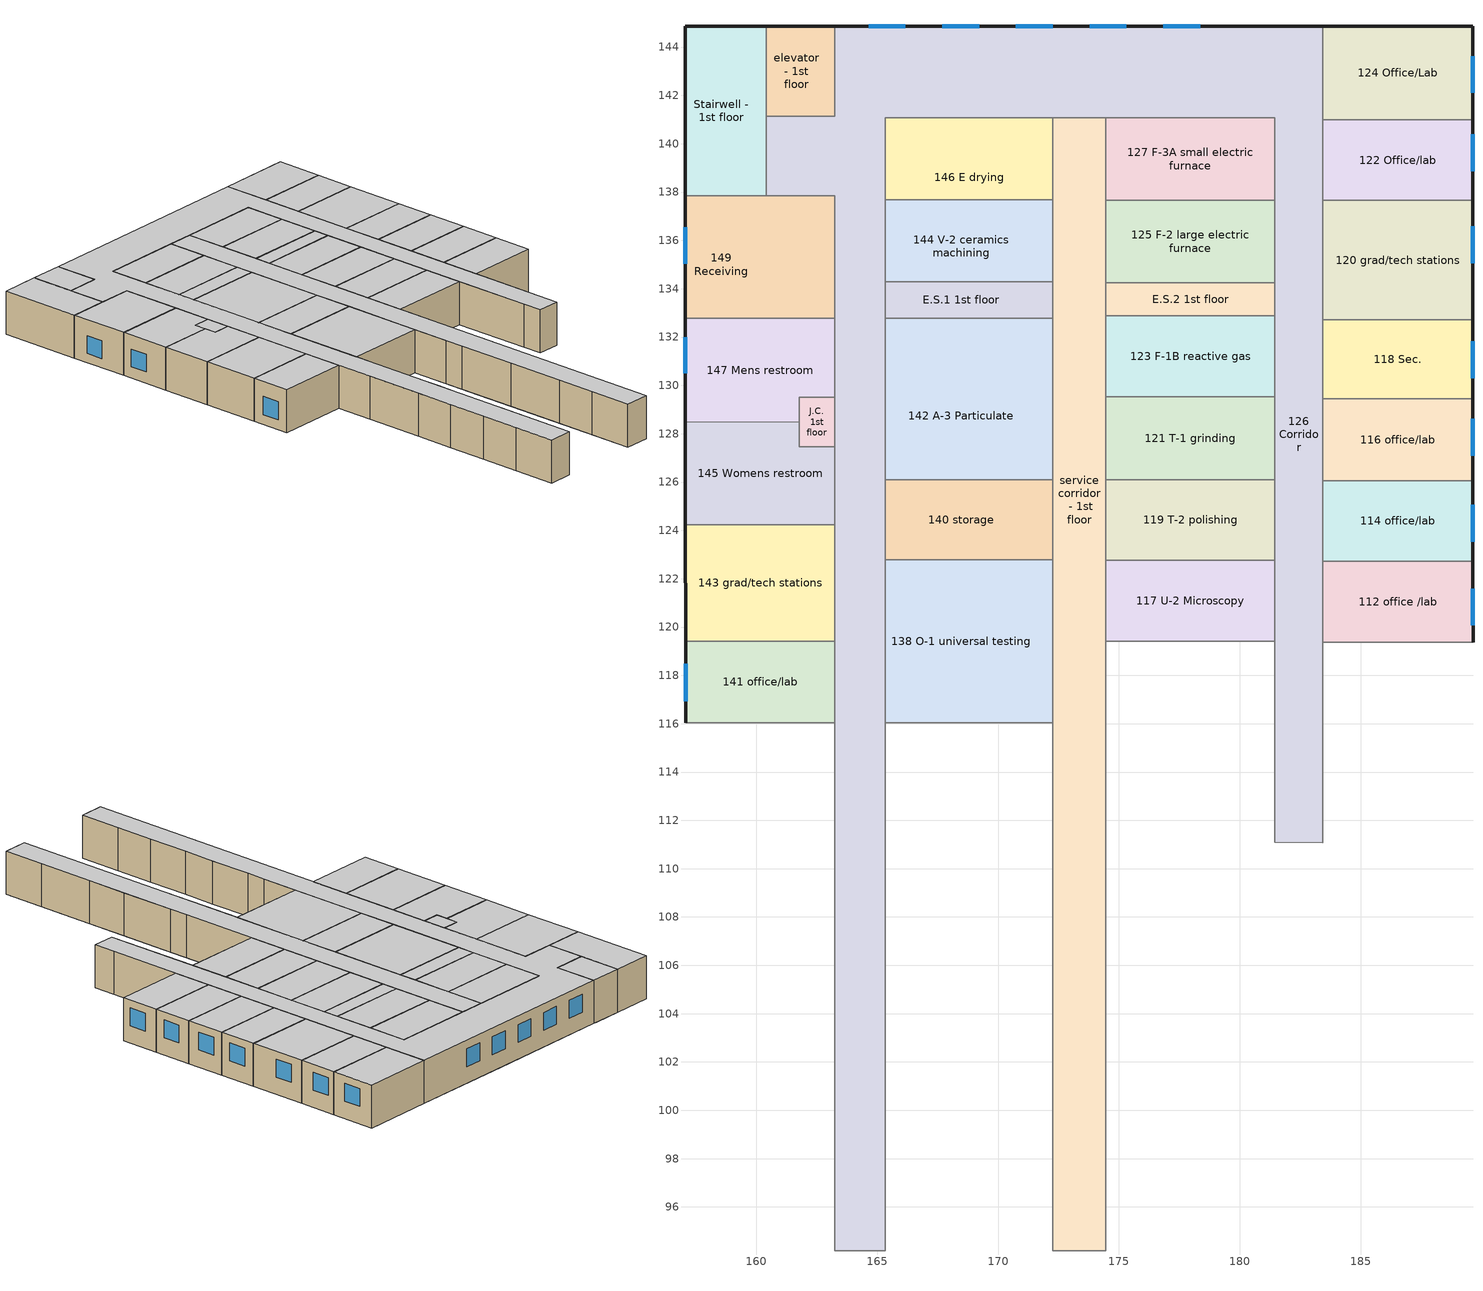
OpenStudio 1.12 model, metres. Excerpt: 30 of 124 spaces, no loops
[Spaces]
126 Corridor
 floor to 001 Mechanical Equipment Room: 165.34,111.31 165.34,109.44 163.24,109.44 163.24,111.31 z0; 162.9,140.84 162.9,139.51 165.34,139.51 165.34,137.22 163.24,137.22 163.24,137.84 160.4,137.84 160.4,140.84 z0; 183.44,144.87 183.44,111.08 181.45,111.1 181.45,141.08 174.27,141.08 174.27,144.87 z0
 floor to 002 Plumbing Equipment: 165.34,137.22 165.34,131.39 163.24,131.39 163.24,137.22 z0
 floor ground: 165.34,109.44 165.34,94.18 163.24,94.18 163.24,109.44 z0; 165.34,131.39 165.34,111.31 163.24,111.31 163.24,131.39 z0
 floor to elevator basement: 162.9,141.13 162.9,140.84 160.4,140.84 160.4,141.13 z0
 floor to 004 Elev. Mach. Room: 165.74,144.87 165.74,141.08 165.34,141.08 165.34,139.51 162.9,139.51 162.9,141.13 163.24,141.13 163.24,144.87 z0
 floor to 003 Electrical room: 174.27,144.87 174.27,141.08 165.74,141.08 165.74,144.87 z0
 wall outside: 183.44,144.87 163.24,144.87 z0:3.66
 wall to 108 office/lab: 183.44,111.08 183.44,113.02 z0:3.66
 wall to lobby 1st floor: 181.45,111.1 183.44,111.08 z0:3.66
 wall to E.S.4 1st floor: 181.45,112.75 181.45,111.1 z0:3.66
 wall to 115 P-2 x-ray: 181.45,119.41 181.45,112.75 z0:3.66
 wall to 117 U-2 Microscopy: 181.45,122.77 181.45,119.41 z0:3.66
 wall to 119 T-2 polishing: 181.45,126.1 181.45,122.77 z0:3.66
 wall to 121 T-1 grinding: 181.45,129.52 181.45,126.1 z0:3.66
 wall to 123 F-1B reactive gas: 181.45,132.89 181.45,129.52 z0:3.66
 wall to E.S.2 1st floor: 181.45,134.25 181.45,132.89 z0:3.66
 wall to 125 F-2 large electric furnace: 181.45,137.65 181.45,134.25 z0:3.66
 wall to 127 F-3A small electric furnace: 174.46,141.08 181.45,141.08 181.45,137.65 z0:3.66
 wall to service corridor - 1st floor: 172.26,141.08 174.46,141.08 z0:3.66
 wall to 146 E drying: 165.34,137.69 165.34,141.08 172.26,141.08 z0:3.66
 wall to 144 V-2 ceramics machining: 165.34,134.29 165.34,137.69 z0:3.66
 wall to E.S.1 1st floor: 165.34,132.78 165.34,134.29 z0:3.66
 wall to 142 A-3 Particulate: 165.34,126.1 165.34,132.78 z0:3.66
 wall to 140 storage: 165.34,122.78 165.34,126.1 z0:3.66
 wall to 138 O-1 universal testing: 165.34,116.03 165.34,122.78 z0:3.66
 wall to 136 nondestructive: 165.34,112.81 165.34,116.03 z0:3.66
 wall to E.S.3 1st floor: 165.34,111.17 165.34,112.81 z0:3.66
 wall to 134 O-3 hardness mod. test: 165.34,107.56 165.34,111.17 z0:3.66
 wall to 132-A tech.: 165.34,104.76 165.34,107.56 z0:3.66
 wall to 132 O-2 thermo mech. testing: 165.34,101.16 165.34,104.76 z0:3.66
 wall to 130 S-2 graphics: 165.34,97.82 165.34,101.16 z0:3.66
 wall to 130 S-2 tribology: 165.34,94.18 165.34,97.82 z0:3.66
 wall to 148 Corridor: 163.24,94.18 165.34,94.18 z0:3.66
 wall to 129 office/lab: 163.24,97.82 163.24,94.18 z0:3.66
 wall to 131 Sec.: 163.24,101.15 163.24,97.82 z0:3.66
 wall to 133 office/lab: 163.24,104.55 163.24,101.15 z0:3.66
 wall to 135 office/lab: 163.24,107.84 163.24,104.55 z0:3.66
 wall to 137 grad/tech stations: 163.24,112.81 163.24,107.84 z0:3.66
 wall to 139 office/lab: 163.24,116.03 163.24,112.81 z0:3.66
 wall to 141 office/lab: 163.24,119.41 163.24,116.03 z0:3.66
 wall to 143 grad/tech stations: 163.24,124.24 163.24,119.41 z0:3.66
 wall to 145 Womens restroom: 163.24,127.46 163.24,124.24 z0:3.66
 wall to J.C. 1st floor: 163.24,129.52 163.24,127.46 z0:3.66
 wall to 147 Mens restroom: 163.24,132.78 163.24,129.52 z0:3.66
 wall to 149 Receiving: 160.4,137.84 163.24,137.84 163.24,132.78 z0:3.66
 wall to Stairwell - 1st floor: 160.4,141.13 160.4,137.84 z0:3.66
 wall to elevator - 1st floor: 163.24,144.87 163.24,141.13 160.4,141.13 z0:3.66
 wall to 124 Office/Lab: 183.44,140.98 183.44,144.87 z0:3.66
 wall to 122 Office/lab: 183.44,137.65 183.44,140.98 z0:3.66
 wall to 120 grad/tech stations: 183.44,132.71 183.44,137.65 z0:3.66
 wall to 118 Sec.: 183.44,129.44 183.44,132.71 z0:3.66
 wall to 116 office/lab: 183.44,126.06 183.44,129.44 z0:3.66
 wall to 114 office/lab: 183.44,122.72 183.44,126.06 z0:3.66
 wall to 112 office /lab: 183.44,119.37 183.44,122.72 z0:3.66
 wall to 110 grad/tech stations: 183.44,113.02 183.44,119.37 z0:3.66
 window: 169.21,144.87 167.69,144.87 / 175.31,144.87 173.78,144.87 / 172.26,144.87 170.74,144.87 / 166.16,144.87 164.64,144.87 / 178.36,144.87 176.83,144.87 z1.41:2.94
 ceiling inside: 165.34,94.18 165.34,141.08 181.45,141.08 181.45,111.1 183.44,111.08 183.44,144.87 163.24,144.87 163.24,141.13 160.4,141.13 160.4,137.84 163.24,137.84 163.24,94.18 z3.66
service corridor - 1st floor
 floor to 003 Electrical room: 174.27,141.08 174.27,139.51 172.26,139.51 172.26,141.08 z0
 floor ground: 174.46,109.44 174.46,94.18 172.26,94.18 172.26,109.44 z0
 floor to 001 Mechanical Equipment Room: 174.46,141.08 174.46,109.44 172.26,109.44 172.26,139.51 174.27,139.51 174.27,141.08 z0
 wall to 146 E drying: 172.26,141.08 172.26,137.69 z0:3.66
 wall to 127 F-3A small electric furnace: 174.46,137.65 174.46,141.08 z0:3.66
 wall to 125 F-2 large electric furnace: 174.46,134.25 174.46,137.65 z0:3.66
 wall to E.S.2 1st floor: 174.46,132.89 174.46,134.25 z0:3.66
 wall to 123 F-1B reactive gas: 174.46,129.52 174.46,132.89 z0:3.66
 wall to 121 T-1 grinding: 174.46,126.1 174.46,129.52 z0:3.66
 wall to 119 T-2 polishing: 174.46,122.77 174.46,126.1 z0:3.66
 wall to 117 U-2 Microscopy: 174.46,119.41 174.46,122.77 z0:3.66
 wall to 115 P-2 x-ray: 174.46,112.75 174.46,119.41 z0:3.66
 wall to E.S.4 1st floor: 174.46,111.1 174.46,112.75 z0:3.66
 wall to 113 H-1 S.T.E.M.: 174.46,106.33 174.46,111.1 z0:3.66
 wall to 111 I-3 sample prep: 174.46,102.79 174.46,106.33 z0:3.66
 wall to 109 I-2 S.E.M: 174.46,97.84 174.46,102.79 z0:3.66
 wall to 107 I-1 small SEM: 174.46,94.18 174.46,97.84 z0:3.66
 wall to 148 Corridor: 172.26,94.18 174.46,94.18 z0:3.66
 wall to 130 S-2 tribology: 172.26,97.82 172.26,94.18 z0:3.66
 wall to 130 S-2 graphics: 172.26,101.16 172.26,97.82 z0:3.66
 wall to 132 O-2 thermo mech. testing: 172.26,106.12 172.26,101.16 z0:3.66
 wall to 134 O-3 hardness mod. test: 172.26,111.17 172.26,106.12 z0:3.66
 wall to E.S.3 1st floor: 172.26,112.81 172.26,111.17 z0:3.66
 wall to 136 nondestructive: 172.26,116.03 172.26,112.81 z0:3.66
 wall to 138 O-1 universal testing: 172.26,122.78 172.26,116.03 z0:3.66
 wall to 140 storage: 172.26,126.1 172.26,122.78 z0:3.66
 wall to 142 A-3 Particulate: 172.26,132.78 172.26,126.1 z0:3.66
 wall to E.S.1 1st floor: 172.26,134.29 172.26,132.78 z0:3.66
 wall to 144 V-2 ceramics machining: 172.26,137.69 172.26,134.29 z0:3.66
 ceiling inside: 174.46,94.18 174.46,141.08 172.26,141.08 172.26,94.18 z3.66
141 office/lab
 floor ground: 163.24,119.41 163.24,116.03 157.07,116.03 157.07,119.41 z0
 wall outside: 157.07,119.41 157.07,116.03 z0:3.66
 wall to 139 office/lab: 157.07,116.03 163.24,116.03 z0:3.66
 wall to 143 grad/tech stations: 163.24,119.41 157.07,119.41 z0:3.66
 window: 157.07,118.49 157.07,116.93 z0.83:2.39
 ceiling inside: 163.24,116.03 163.24,119.41 157.07,119.41 157.07,116.03 z3.66
138 O-1 universal testing
 floor to 001 Mechanical Equipment Room: 172.26,122.78 172.26,116.03 171.6,116.03 171.6,122.78 z0
 floor ground: 171.6,122.78 171.6,116.03 165.34,116.03 165.34,122.78 z0
 wall to 140 storage: 172.26,122.78 165.34,122.78 z0:3.66
 wall to 136 nondestructive: 165.34,116.03 172.26,116.03 z0:3.66
 ceiling inside: 172.26,116.03 172.26,122.78 165.34,122.78 165.34,116.03 z3.66
112 office /lab
 floor to 001 Mechanical Equipment Room: 189.65,122.72 189.65,119.37 183.44,119.37 183.44,122.72 z0
 wall outside: 189.65,119.37 189.65,122.72 z0:3.66
 wall to 110 grad/tech stations: 183.44,119.37 189.65,119.37 z0:3.66
 wall to 114 office/lab: 189.65,122.72 183.44,122.72 z0:3.66
 window: 189.65,120.07 189.65,121.59 z1.47:3
 ceiling inside: 189.65,119.37 189.65,122.72 183.44,122.72 183.44,119.37 z3.66
117 U-2 Microscopy
 floor to 001 Mechanical Equipment Room: 181.45,122.77 181.45,119.41 174.46,119.41 174.46,122.77 z0
 wall to 119 T-2 polishing: 181.45,122.77 174.46,122.77 z0:3.66
 wall to 115 P-2 x-ray: 174.46,119.41 181.45,119.41 z0:3.66
 ceiling inside: 181.45,119.41 181.45,122.77 174.46,122.77 174.46,119.41 z3.66
143 grad/tech stations
 floor ground: 163.24,124.24 163.24,119.41 157.07,119.41 157.06,124.24 z0
 wall outside: 157.06,124.24 157.07,119.41 z0:3.66
 wall to 145 Womens restroom: 163.24,124.24 157.06,124.24 z0:3.66
 ceiling inside: 163.24,119.41 163.24,124.24 157.06,124.24 157.07,119.41 z3.66
114 office/lab
 floor to 001 Mechanical Equipment Room: 189.65,126.06 189.65,122.72 183.44,122.72 183.44,126.06 z0
 wall outside: 189.65,122.72 189.65,126.06 z0:3.66
 wall to 116 office/lab: 189.65,126.06 183.44,126.06 z0:3.66
 window: 189.65,123.54 189.65,125.06 z1.47:3
 ceiling inside: 189.65,122.72 189.65,126.06 183.44,126.06 183.44,122.72 z3.66
119 T-2 polishing
 floor to 001 Mechanical Equipment Room: 181.45,126.1 181.45,122.77 174.46,122.77 174.46,126.1 z0
 wall to 121 T-1 grinding: 181.45,126.1 174.46,126.1 z0:3.66
 ceiling inside: 181.45,122.77 181.45,126.1 174.46,126.1 174.46,122.77 z3.66
140 storage
 floor to 001 Mechanical Equipment Room: 172.26,126.1 172.26,122.78 171.6,122.78 171.6,126.1 z0
 floor ground: 171.6,126.1 171.6,122.78 165.34,122.78 165.34,126.1 z0
 wall to 142 A-3 Particulate: 172.26,126.1 165.34,126.1 z0:3.66
 ceiling inside: 172.26,122.78 172.26,126.1 165.34,126.1 165.34,122.78 z3.66
145 Womens restroom
 floor ground: 161.76,128.49 161.76,127.46 163.24,127.46 163.24,124.24 157.06,124.24 157.06,128.48 z0
 wall outside: 157.06,128.48 157.06,124.24 z0:3.66
 wall to 147 Mens restroom: 161.76,128.49 157.06,128.48 z0:3.66
 wall to J.C. 1st floor: 163.24,127.46 161.76,127.46 161.76,128.49 z0:3.66
 ceiling inside: 157.06,124.24 163.24,124.24 163.24,127.46 161.76,127.46 161.76,128.49 157.06,128.48 z3.66
116 office/lab
 floor to 001 Mechanical Equipment Room: 189.65,129.44 189.65,126.06 183.44,126.06 183.44,129.44 z0
 wall outside: 189.65,126.06 189.65,129.44 z0:3.66
 wall to 118 Sec.: 189.65,129.44 183.44,129.44 z0:3.66
 window: 189.65,127.1 189.65,128.62 z1.47:3
 ceiling inside: 183.44,126.06 189.65,126.06 189.65,129.44 183.44,129.44 z3.66
121 T-1 grinding
 floor to 001 Mechanical Equipment Room: 181.45,129.52 181.45,126.1 174.46,126.1 174.46,129.52 z0
 wall to 123 F-1B reactive gas: 181.45,129.52 174.46,129.52 z0:3.66
 ceiling inside: 181.45,126.1 181.45,129.52 174.46,129.52 174.46,126.1 z3.66
142 A-3 Particulate
 floor ground: 171.6,131.39 171.6,126.1 165.34,126.1 165.34,131.39 z0
 floor to 001 Mechanical Equipment Room: 172.26,132.78 172.26,126.1 171.6,126.1 171.6,132.78 z0
 floor to 002 Plumbing Equipment: 171.6,132.78 171.6,131.39 165.34,131.39 165.34,132.78 z0
 wall to E.S.1 1st floor: 172.26,132.78 165.34,132.78 z0:3.66
 ceiling inside: 172.26,126.1 172.26,132.78 165.34,132.78 165.34,126.1 z3.66
J.C. 1st floor
 floor ground: 163.24,129.52 163.24,127.46 161.76,127.46 161.76,129.52 z0
 wall to 147 Mens restroom: 163.24,129.52 161.76,129.52 161.76,128.49 z0:3.66
 ceiling inside: 163.24,127.46 163.24,129.52 161.76,129.52 161.76,127.46 z3.66
147 Mens restroom
 floor to 006 Custodial Storage: 162.9,132.78 162.9,131.39 160.02,131.39 160.02,132.78 z0
 floor to 002 Plumbing Equipment: 163.24,132.78 163.24,131.39 162.9,131.39 162.9,132.78 z0
 floor ground: 160.02,132.78 160.02,131.39 163.24,131.39 163.24,129.52 161.76,129.52 161.76,128.49 157.06,128.48 157.05,132.78 z0
 wall outside: 157.05,132.78 157.06,128.48 z0:3.66
 wall to 149 Receiving: 163.24,132.78 157.05,132.78 z0:3.66
 window: 157.05,132 157.06,130.5 z0.98:2.48
 ceiling inside: 157.06,128.48 161.76,128.49 161.76,129.52 163.24,129.52 163.24,132.78 157.05,132.78 z3.66
118 Sec.
 floor to 001 Mechanical Equipment Room: 189.65,132.71 189.65,129.44 183.44,129.44 183.44,132.71 z0
 wall outside: 189.65,129.44 189.65,132.71 z0:3.66
 wall to 120 grad/tech stations: 189.65,132.71 183.44,132.71 z0:3.66
 window: 189.65,130.29 189.65,131.82 z1.47:3
 ceiling inside: 189.65,129.44 189.65,132.71 183.44,132.71 183.44,129.44 z3.66
123 F-1B reactive gas
 floor to 001 Mechanical Equipment Room: 181.45,132.89 181.45,129.52 174.46,129.52 174.46,132.89 z0
 wall to E.S.2 1st floor: 181.45,132.89 174.46,132.89 z0:3.66
 ceiling inside: 181.45,129.52 181.45,132.89 174.46,132.89 174.46,129.52 z3.66
120 grad/tech stations
 floor to 001 Mechanical Equipment Room: 189.65,137.65 189.65,132.71 183.44,132.71 183.44,137.65 z0
 wall outside: 189.65,132.71 189.65,137.65 z0:3.66
 wall to 122 Office/lab: 189.65,137.65 183.44,137.65 z0:3.66
 window: 189.65,135.05 189.65,136.58 z1.47:3
 ceiling inside: 189.65,132.71 189.65,137.65 183.44,137.65 183.44,132.71 z3.66
149 Receiving
 floor to 001 Mechanical Equipment Room: 163.24,137.84 163.24,137.22 160.02,137.22 160.02,137.84 z0
 floor to 006 Custodial Storage: 162.9,137.22 162.9,132.78 160.02,132.78 160.02,137.22 z0
 floor to Stairwell - Basement: 160.02,137.84 160.02,137.22 157.05,137.22 157.05,137.84 z0
 floor to 002 Plumbing Equipment: 163.24,137.22 163.24,132.78 162.9,132.78 162.9,137.22 z0
 floor ground: 157.05,137.22 160.02,137.22 160.02,132.78 157.05,132.78 z0
 wall outside: 157.05,137.84 157.05,132.78 z0:3.66
 wall to Stairwell - 1st floor: 160.4,137.84 157.05,137.84 z0:3.66
 window: 157.05,136.54 157.05,135.03 z0.78:2.3
 ceiling inside: 163.24,132.78 163.24,137.84 157.05,137.84 157.05,132.78 z3.66
E.S.1 1st floor
 floor to 002 Plumbing Equipment: 171.6,134.29 171.6,132.78 165.34,132.78 165.34,134.29 z0
 floor to 001 Mechanical Equipment Room: 172.26,134.29 172.26,132.78 171.6,132.78 171.6,134.29 z0
 wall to 144 V-2 ceramics machining: 172.26,134.29 165.34,134.29 z0:3.66
 ceiling inside: 172.26,132.78 172.26,134.29 165.34,134.29 165.34,132.78 z3.66
E.S.2 1st floor
 floor to 001 Mechanical Equipment Room: 181.45,134.25 181.45,132.89 174.46,132.89 174.46,134.25 z0
 wall to 125 F-2 large electric furnace: 181.45,134.25 174.46,134.25 z0:3.66
 ceiling inside: 181.45,132.89 181.45,134.25 174.46,134.25 174.46,132.89 z3.66
125 F-2 large electric furnace
 floor to 001 Mechanical Equipment Room: 181.45,137.65 181.45,134.25 174.46,134.25 174.46,137.65 z0
 wall to 127 F-3A small electric furnace: 181.45,137.65 174.46,137.65 z0:3.66
 ceiling inside: 181.45,134.25 181.45,137.65 174.46,137.65 174.46,134.25 z3.66
144 V-2 ceramics machining
 floor to 001 Mechanical Equipment Room: 172.26,137.69 172.26,134.29 171.6,134.29 171.6,137.22 165.34,137.22 165.34,137.69 z0
 floor to 002 Plumbing Equipment: 171.6,137.22 171.6,134.29 165.34,134.29 165.34,137.22 z0
 wall to 146 E drying: 172.26,137.69 165.34,137.69 z0:3.66
 ceiling inside: 172.26,134.29 172.26,137.69 165.34,137.69 165.34,134.29 z3.66
127 F-3A small electric furnace
 floor to 001 Mechanical Equipment Room: 181.45,141.08 181.45,137.65 174.46,137.65 174.46,141.08 z0
 ceiling inside: 181.45,137.65 181.45,141.08 174.46,141.08 174.46,137.65 z3.66
122 Office/lab
 floor to 001 Mechanical Equipment Room: 189.65,140.98 189.65,137.65 183.44,137.65 183.44,140.98 z0
 wall outside: 189.65,137.65 189.65,140.98 z0:3.66
 wall to 124 Office/Lab: 189.65,140.98 183.44,140.98 z0:3.66
 window: 189.65,138.87 189.65,140.39 z1.47:3
 ceiling inside: 189.65,137.65 189.65,140.98 183.44,140.98 183.44,137.65 z3.66
146 E drying
 floor to 003 Electrical room: 172.26,141.08 172.26,139.51 165.74,139.51 165.74,141.08 z0
 floor to 001 Mechanical Equipment Room: 172.26,139.51 172.26,137.69 165.34,137.69 165.34,139.51 z0
 floor to 004 Elev. Mach. Room: 165.74,141.08 165.74,139.51 165.34,139.51 165.34,141.08 z0
 ceiling inside: 172.26,137.69 172.26,141.08 165.34,141.08 165.34,137.69 z3.66
Stairwell - 1st floor
 floor to elevator basement: 160.4,144.87 160.4,140.84 160.02,140.84 160.02,144.87 z0
 floor to 001 Mechanical Equipment Room: 160.4,140.84 160.4,137.84 160.02,137.84 160.02,140.84 z0
 floor to Stairwell - Basement: 160.02,144.87 160.02,137.84 157.05,137.84 157.04,144.87 z0
 wall outside: 160.4,144.87 157.04,144.87 157.05,137.84 z0:3.66
 wall to elevator - 1st floor: 160.4,141.13 160.4,144.87 z0:3.66
 ceiling inside: 160.4,137.84 160.4,144.87 157.04,144.87 157.05,137.84 z3.66
124 Office/Lab
 floor to 001 Mechanical Equipment Room: 189.65,144.87 189.65,140.98 183.44,140.98 183.44,144.87 z0
 wall outside: 189.65,140.98 189.65,144.87 183.44,144.87 z0:3.66
 window: 189.65,142.1 189.65,143.62 z1.47:3
 ceiling inside: 183.44,140.98 189.65,140.98 189.65,144.87 183.44,144.87 z3.66
elevator - 1st floor
 floor to 004 Elev. Mach. Room: 163.24,144.87 163.24,141.13 162.9,141.13 162.9,144.87 z0
 floor to elevator basement: 162.9,144.87 162.9,141.13 160.4,141.13 160.4,144.87 z0
 wall outside: 163.24,144.87 160.4,144.87 z0:3.66
 ceiling inside: 163.24,141.13 163.24,144.87 160.4,144.87 160.4,141.13 z3.66
[Building]
Building 1: Default Construction Set=DOE Ref 1980-2004 - CZ4c - Office; Default Schedule Set=DOE Ref 1980-2004 - Office - WholeBuilding - Md Office Schedule Set
[Site]
NEWARK: Latitude {deg}=40.7; Longitude {deg}=-74.17; Time Zone {hr}=-5; Elevation {m}=9
[ClimateZones]
Climate Zone Institution Name 1=ASHRAE; Climate Zone Document Name 1=ANSI/ASHRAE Standard 169; Climate Zone Document Year 1=2006; Climate Zone Value 1=4C; Climate Zone Institution Name 2=CEC; Climate Zone Document Name 2=California Climate Zone Descriptions; Climate Zone Document Year 2=1995; Climate Zone Value 2=4
[SizingPeriod:DesignDay] Barometric Pressure {Pa}=101217; Sky Clearness=0; Rain Indicator=0; Snow Indicator=0; Day of Month=21; Daylight Saving Time Indicator=0; Dry-Bulb Temperature Range Modifier Type=DefaultMultipliers
Name | Maximum Dry-Bulb Temperature {C} | Daily Dry-Bulb Temperature Range {deltaC} | Humidity Indicating Conditions at Maximum Dry-Bulb | Wind Speed {m/s} | Wind Direction {deg} | Month | Day Type | Humidity Indicating Type | Solar Model Indicator | ASHRAE Taub | ASHRAE Taud
NEWARK Ann Htg 99.6% Condns DB | -11.6 | 0 | -11.6 | 6.2 | 320 | 1 | WinterDesignDay | Wetbulb | ASHRAEClearSky
NEWARK Ann Hum_n 99.6% Condns DP=>MCDB | -9.8 | 0 | -20.9 | 6.2 | 320 | 1 | WinterDesignDay | Dewpoint | ASHRAEClearSky
NEWARK Ann Clg .4% Condns WB=>MDB | 31.5 | 8.9 | 25.4 | 5.8 | 250 | 7 | SummerDesignDay | Wetbulb | ASHRAETau | 0.528 | 1.831
NEWARK Ann Clg .4% Condns DB=>MWB | 34.5 | 8.9 | 23.8 | 5.8 | 250 | 7 | SummerDesignDay | Wetbulb | ASHRAETau | 0.528 | 1.831
[DefaultConstructionSet]
DOE Ref 1980-2004 - CZ4c - Office: Default Exterior Surface Constructions=Default Surface Constructions 22; Default Interior Surface Constructions=Default Surface Constructions 23; Default Ground Contact Surface Constructions=Default Surface Constructions 24; Default Exterior SubSurface Constructions=Default Sub Surface Constructions 15; Default Interior SubSurface Constructions=Default Sub Surface Constructions 16; Interior Partition Construction=Interior Partition
[DefaultSurfaceConstructions]
Name | Floor Construction | Wall Construction | Roof Ceiling Construction
Default Surface Constructions 22 | ExtSlabCarpet 4in ClimateZone 1-8 | CBECS 1980-2004 ExtWall Mass ClimateZone 4c-5a | CBECS 1980-2004 ExtRoof IEAD ClimateZone 4c
Default Surface Constructions 23 | Interior Floor | Interior Wall | Interior Ceiling
Default Surface Constructions 24 | ExtSlabCarpet 4in ClimateZone 1-8 | ExtSlabCarpet 4in ClimateZone 1-8 | ExtSlabCarpet 4in ClimateZone 1-8
[Construction]
ExtSlabCarpet 4in ClimateZone 1-8: MAT-CC05 4 HW CONCRETE, CP02 CARPET PAD
Interior Floor: F16 Acoustic tile, F05 Ceiling air space resistance, M11 100mm lightweight concrete
Interior Wall: G01a 19mm gypsum board, F04 Wall air space resistance, G01a 19mm gypsum board
Interior Ceiling: M11 100mm lightweight concrete, F05 Ceiling air space resistance, F16 Acoustic tile
Exterior Door: F08 Metal surface, I01 25mm insulation board
Interior Window: Clear 3mm
Interior Door; Interior Partition: G05 25mm wood
CBECS 1980-2004 ExtWall Mass ClimateZone 4c-5a: 1IN Stucco, 8IN CONCRETE HW RefBldg, Mass NonRes Wall Insulation-1.76, 1/2IN Gypsum
CBECS 1980-2004 ExtRoof IEAD ClimateZone 4c: Roof Membrane, IEAD NonRes Roof Insulation-2.75, Metal Decking
CBECS 1980-2004 ExtWindow ClimateZone 4c: Fixed Window 4.09/0.39/0.25
[Material] Thermal Absorptance=0.9
Name | Roughness | Thickness {m} | Conductivity {W/m-K} | Density {kg/m3} | Specific Heat {J/kg-K} | Solar Absorptance | Visible Absorptance
MAT-CC05 4 HW CONCRETE | Rough | 0.1016 | 1.311 | 2240 | 836.8 | 0.85 | 0.85
1IN Stucco | Smooth | 0.0253 | 0.6918 | 1858 | 837 | 0.92 | 0.92
1/2IN Gypsum | Smooth | 0.0127 | 0.16 | 784.9 | 830 | 0.4 | 0.4
Roof Membrane | VeryRough | 0.0095 | 0.16 | 1121.29 | 1460 | 0.7 | 0.7
Metal Decking | MediumSmooth | 0.0015 | 45.006 | 7680 | 418.4 | 0.6 | 0.6
F16 Acoustic tile | MediumSmooth | 0.0191 | 0.06 | 368 | 590 | 0.3 | 0.3
M11 100mm lightweight concrete | MediumRough | 0.1016 | 0.53 | 1280 | 840 | 0.5 | 0.5
G01a 19mm gypsum board | MediumSmooth | 0.019 | 0.16 | 800 | 1090 | 0.4 | 0.4
F08 Metal surface | Smooth | 0.0008 | 45.28 | 7824 | 500 | 0.7 | 0.7
I01 25mm insulation board | MediumRough | 0.0254 | 0.03 | 43 | 1210 | 0.6 | 0.6
G05 25mm wood | MediumSmooth | 0.0254 | 0.15 | 608 | 1630 | 0.5 | 0.5
8IN CONCRETE HW RefBldg | Rough | 0.2032 | 1.311 | 2240 | 836.8 | 0.7 | 0.7
Mass NonRes Wall Insulation-1.76 | MediumRough | 0.0656865 | 0.049 | 265 | 836.8 | 0.7 | 0.7
IEAD NonRes Roof Insulation-2.75 | MediumRough | 0.122523 | 0.049 | 265 | 836.8 | 0.7 | 0.7
[Material:NoMass]
CP02 CARPET PAD: Roughness=Smooth; Thermal Resistance {m2-K/W}=0.1; Thermal Absorptance=0.9; Solar Absorptance=0.8; Visible Absorptance=0.8
[Material:AirGap]
Name | Thermal Resistance {m2-K/W}
F05 Ceiling air space resistance | 0.18
F04 Wall air space resistance | 0.15
[DefaultSubSurfaceConstructions]
Name | Fixed Window Construction | Operable Window Construction | Door Construction | Tubular Daylight Dome Construction | Tubular Daylight Diffuser Construction
Default Sub Surface Constructions 15 | CBECS 1980-2004 ExtWindow ClimateZone 4c | CBECS 1980-2004 ExtWindow ClimateZone 4c | Exterior Door | Interior Window | Interior Window
Default Sub Surface Constructions 16 | Interior Window | Interior Window | Interior Door
[WindowMaterial:Glazing]
Clear 3mm: Optical Data Type=SpectralAverage; Thickness {m}=0.003; Solar Transmittance at Normal Incidence=0.837; Front Side Solar Reflectance at Normal Incidence=0.075; Back Side Solar Reflectance at Normal Incidence=0; Visible Transmittance at Normal Incidence=0.898; Front Side Visible Reflectance at Normal Incidence=0.081; Back Side Visible Reflectance at Normal Incidence=0; Infrared Transmittance at Normal Incidence=0; Front Side Infrared Hemispherical Emissivity=0.84; Back Side Infrared Hemispherical Emissivity=0.84; Conductivity {W/m-K}=0.9; Dirt Correction Factor for Solar and Visible Transmittance=1; Solar Diffusing=No
[WindowMaterial:Blind]
Window Material Blind 1: Slat Width {m}=0.025; Slat Separation {m}=0.01875; Front Side Slat Beam Solar Reflectance=0.5; Back Side Slat Beam Solar Reflectance=0.5; Front Side Slat Diffuse Solar Reflectance=0.5; Back Side Slat Diffuse Solar Reflectance=0.5; Slat Beam Visible Transmittance=0
[WindowMaterial:SimpleGlazingSystem]
Fixed Window 4.09/0.39/0.25: U-Factor {W/m2-K}=4.08816; Solar Heat Gain Coefficient=0.39; Visible Transmittance=0.25
[SpaceType] Standards Building Type=Office
Name | Default Schedule Set | Design Specification Outdoor Air Object | Standards Space Type
DOE Ref 1980-2004 - Office - ClosedOffice | DOE Ref 1980-2004 - Office - ClosedOffice Schedule Set | DOE Ref 1980-2004 - Office - ClosedOffice Ventilation | ClosedOffice
DOE Ref 1980-2004 - Office - Corridor | DOE Ref 1980-2004 - Office - Corridor Schedule Set | DOE Ref 1980-2004 - Office - Corridor Ventilation | Corridor
DOE Ref 1980-2004 - Office - Restroom | DOE Ref 1980-2004 - Office - Restroom Schedule Set | DOE Ref 1980-2004 - Office - Restroom Ventilation | Restroom
DOE Ref 1980-2004 - Office - Stair | DOE Ref 1980-2004 - Office - Stair Schedule Set | DOE Ref 1980-2004 - Office - Stair Ventilation | Stair
DOE Ref 1980-2004 - Office - Storage | DOE Ref 1980-2004 - Office - Storage Schedule Set | DOE Ref 1980-2004 - Office - Storage Ventilation | Storage
[DefaultScheduleSet] Lighting Schedule=Office Bldg Light
Name | Number of People Schedule | People Activity Level Schedule | Electric Equipment Schedule | Infiltration Schedule
DOE Ref 1980-2004 - Office - ClosedOffice Schedule Set; DOE Ref 1980-2004 - Office - Corridor Schedule Set | Office Work Occ | Office Activity | Office Bldg Equip | Office Infil Quarter On
DOE Ref 1980-2004 - Office - Restroom Schedule Set | Office Misc Occ | Office Activity | Office Bldg Equip | Office Infil Quarter On
DOE Ref 1980-2004 - Office - Stair Schedule Set; DOE Ref 1980-2004 - Office - Storage Schedule Set |  |  |  | Office Infil Quarter On
DOE Ref 1980-2004 - Office - WholeBuilding - Md Office Schedule Set | Medium Office Bldg Occ | Medium Office Activity | Medium Office Bldg Equip | Medium Office Infil Quarter On
[Lights:Definition] Design Level Calculation Method=Watts/Area
Name | Watts per Space Floor Area {W/m2}
DOE Ref 1980-2004 - Office - ClosedOffice Lights Definition | 18.5893
DOE Ref 1980-2004 - Office - Corridor Lights Definition | 8.44967
DOE Ref 1980-2004 - Office - Restroom Lights Definition | 15.1771
DOE Ref 1980-2004 - Office - Stair Lights Definition | 10.1396
DOE Ref 1980-2004 - Office - Storage Lights Definition | 13.6702
[Lights]
Name | Lights Definition | Space or SpaceType
DOE Ref 1980-2004 - Office - ClosedOffice Lights | DOE Ref 1980-2004 - Office - ClosedOffice Lights Definition | DOE Ref 1980-2004 - Office - ClosedOffice
DOE Ref 1980-2004 - Office - Corridor Lights | DOE Ref 1980-2004 - Office - Corridor Lights Definition | DOE Ref 1980-2004 - Office - Corridor
DOE Ref 1980-2004 - Office - Restroom Lights | DOE Ref 1980-2004 - Office - Restroom Lights Definition | DOE Ref 1980-2004 - Office - Restroom
DOE Ref 1980-2004 - Office - Stair Lights | DOE Ref 1980-2004 - Office - Stair Lights Definition | DOE Ref 1980-2004 - Office - Stair
DOE Ref 1980-2004 - Office - Storage Lights | DOE Ref 1980-2004 - Office - Storage Lights Definition | DOE Ref 1980-2004 - Office - Storage
[DesignSpecification:OutdoorAir] Outdoor Air Method=Sum
Name | Outdoor Air Flow per Person {m3/s-person} | Outdoor Air Flow per Floor Area {m3/s-m2}
DOE Ref 1980-2004 - Office - ClosedOffice Ventilation | 0.00943895
DOE Ref 1980-2004 - Office - Corridor Ventilation; DOE Ref 1980-2004 - Office - Stair Ventilation; DOE Ref 1980-2004 - Office - Storage Ventilation |  | 0.000254
DOE Ref 1980-2004 - Office - Restroom Ventilation |  | 0.0048768
[People:Definition] Number of People Calculation Method=People/Area; Fraction Radiant=0.3
Name | People per Space Floor Area {person/m2}
DOE Ref 1980-2004 - Office - ClosedOffice People Definition | 0.0511286
DOE Ref 1980-2004 - Office - Corridor People Definition | 0.0107639
DOE Ref 1980-2004 - Office - Restroom People Definition | 0.107639
[People]
Name | People Definition | Space or SpaceType
DOE Ref 1980-2004 - Office - ClosedOffice People | DOE Ref 1980-2004 - Office - ClosedOffice People Definition | DOE Ref 1980-2004 - Office - ClosedOffice
DOE Ref 1980-2004 - Office - Corridor People | DOE Ref 1980-2004 - Office - Corridor People Definition | DOE Ref 1980-2004 - Office - Corridor
DOE Ref 1980-2004 - Office - Restroom People | DOE Ref 1980-2004 - Office - Restroom People Definition | DOE Ref 1980-2004 - Office - Restroom
[SpaceInfiltration:DesignFlowRate] Design Flow Rate Calculation Method=Flow/ExteriorArea; Flow per Exterior Surface Area {m3/s-m2}=0.00113386
Name | Space or SpaceType
DOE Ref 1980-2004 - Office - ClosedOffice Infiltration | DOE Ref 1980-2004 - Office - ClosedOffice
DOE Ref 1980-2004 - Office - Corridor Infiltration | DOE Ref 1980-2004 - Office - Corridor
DOE Ref 1980-2004 - Office - Restroom Infiltration | DOE Ref 1980-2004 - Office - Restroom
DOE Ref 1980-2004 - Office - Stair Infiltration | DOE Ref 1980-2004 - Office - Stair
DOE Ref 1980-2004 - Office - Storage Infiltration | DOE Ref 1980-2004 - Office - Storage
[ElectricEquipment:Definition] Design Level Calculation Method=Watts/Area
Name | Watts per Space Floor Area {W/m2}
DOE Ref 1980-2004 - Office - ClosedOffice Electric Equipment Definition | 9.3646
DOE Ref 1980-2004 - Office - Corridor Electric Equipment Definition | 3.12153
DOE Ref 1980-2004 - Office - Restroom Electric Equipment Definition | 2.90626
[ElectricEquipment]
Name | Electric Equipment Definition | Space or SpaceType
DOE Ref 1980-2004 - Office - ClosedOffice Electric Equipment | DOE Ref 1980-2004 - Office - ClosedOffice Electric Equipment Definition | DOE Ref 1980-2004 - Office - ClosedOffice
DOE Ref 1980-2004 - Office - Corridor Electric Equipment | DOE Ref 1980-2004 - Office - Corridor Electric Equipment Definition | DOE Ref 1980-2004 - Office - Corridor
DOE Ref 1980-2004 - Office - Restroom Electric Equipment | DOE Ref 1980-2004 - Office - Restroom Electric Equipment Definition | DOE Ref 1980-2004 - Office - Restroom
[ThermostatSetpoint:DualSetpoint] Heating Setpoint Temperature Schedule=Large Office HtgSetp; Cooling Setpoint Temperature Schedule=Large Office ClgSetp
Thermostat Setpoint Dual Setpoint 2; Thermostat Setpoint Dual Setpoint 4; Thermostat Setpoint Dual Setpoint 14; Thermostat Setpoint Dual Setpoint 17; Thermostat Setpoint Dual Setpoint 18; Thermostat Setpoint Dual Setpoint 20; Thermostat Setpoint Dual Setpoint 35; Thermostat Setpoint Dual Setpoint 41; Thermostat Setpoint Dual Setpoint 45; Thermostat Setpoint Dual Setpoint 46; Thermostat Setpoint Dual Setpoint 49; Thermostat Setpoint Dual Setpoint 51; Thermostat Setpoint Dual Setpoint 53; Thermostat Setpoint Dual Setpoint 58; Thermostat Setpoint Dual Setpoint 67; Thermostat Setpoint Dual Setpoint 70; Thermostat Setpoint Dual Setpoint 75; Thermostat Setpoint Dual Setpoint 77; Thermostat Setpoint Dual Setpoint 78; Thermostat Setpoint Dual Setpoint 88; Thermostat Setpoint Dual Setpoint 97; Thermostat Setpoint Dual Setpoint 99; Thermostat Setpoint Dual Setpoint 100; Thermostat Setpoint Dual Setpoint 106; Thermostat Setpoint Dual Setpoint 109; Thermostat Setpoint Dual Setpoint 114; Thermostat Setpoint Dual Setpoint 115; Thermostat Setpoint Dual Setpoint 116; Thermostat Setpoint Dual Setpoint 120; Thermostat Setpoint Dual Setpoint 126
[ShadingControl]
Shading Control 1: Shading Type=InteriorBlind; Shading Device Material=Window Material Blind 1
[BuildingStory] Nominal Z Coordinate {m}=0
Name | Nominal Floor to Floor Height {m}
Building Story 1 | 0.9144
Building Story 2 | 3.6576
[Space] Building Story=Building Story 2
Name | Space Type | Default Construction Set | Default Schedule Set | Thermal Zone
126 Corridor | DOE Ref 1980-2004 - Office - Corridor | DOE Ref 1980-2004 - CZ4c - Office | DOE Ref 1980-2004 - Office - Corridor Schedule Set | Thermal Zone: 126 Corridor
service corridor - 1st floor | DOE Ref 1980-2004 - Office - Corridor | DOE Ref 1980-2004 - CZ4c - Office | DOE Ref 1980-2004 - Office - Corridor Schedule Set | Thermal Zone: service corridor - 1st floor
141 office/lab | DOE Ref 1980-2004 - Office - ClosedOffice | DOE Ref 1980-2004 - CZ4c - Office | DOE Ref 1980-2004 - Office - ClosedOffice Schedule Set | Thermal Zone: 141 office/lab
138 O-1 universal testing | DOE Ref 1980-2004 - Office - ClosedOffice | DOE Ref 1980-2004 - CZ4c - Office | DOE Ref 1980-2004 - Office - ClosedOffice Schedule Set | Thermal Zone: 138 O-1 universal testing
112 office /lab | DOE Ref 1980-2004 - Office - ClosedOffice | DOE Ref 1980-2004 - CZ4c - Office | DOE Ref 1980-2004 - Office - ClosedOffice Schedule Set | Thermal Zone: 112 office /lab
117 U-2 Microscopy | DOE Ref 1980-2004 - Office - ClosedOffice | DOE Ref 1980-2004 - CZ4c - Office | DOE Ref 1980-2004 - Office - ClosedOffice Schedule Set | Thermal Zone: 117 U-2 Microscopy
143 grad/tech stations | DOE Ref 1980-2004 - Office - ClosedOffice | DOE Ref 1980-2004 - CZ4c - Office | DOE Ref 1980-2004 - Office - ClosedOffice Schedule Set | Thermal Zone: 143 grad/tech stations
114 office/lab | DOE Ref 1980-2004 - Office - ClosedOffice | DOE Ref 1980-2004 - CZ4c - Office | DOE Ref 1980-2004 - Office - ClosedOffice Schedule Set | Thermal Zone: 114 office/lab
119 T-2 polishing | DOE Ref 1980-2004 - Office - ClosedOffice | DOE Ref 1980-2004 - CZ4c - Office | DOE Ref 1980-2004 - Office - ClosedOffice Schedule Set | Thermal Zone: 119 T-2 polishing
140 storage | DOE Ref 1980-2004 - Office - Storage | DOE Ref 1980-2004 - CZ4c - Office | DOE Ref 1980-2004 - Office - Storage Schedule Set | Thermal Zone: 140 storage
145 Womens restroom | DOE Ref 1980-2004 - Office - Restroom | DOE Ref 1980-2004 - CZ4c - Office | DOE Ref 1980-2004 - Office - Restroom Schedule Set | Thermal Zone: 145 Womens restroom
116 office/lab | DOE Ref 1980-2004 - Office - ClosedOffice | DOE Ref 1980-2004 - CZ4c - Office | DOE Ref 1980-2004 - Office - ClosedOffice Schedule Set | Thermal Zone: 116 office/lab
121 T-1 grinding | DOE Ref 1980-2004 - Office - ClosedOffice | DOE Ref 1980-2004 - CZ4c - Office | DOE Ref 1980-2004 - Office - ClosedOffice Schedule Set | Thermal Zone: 121 T-1 grinding
142 A-3 Particulate | DOE Ref 1980-2004 - Office - ClosedOffice | DOE Ref 1980-2004 - CZ4c - Office | DOE Ref 1980-2004 - Office - ClosedOffice Schedule Set | Thermal Zone: 142 A-3 Particulate
J.C. 1st floor |  |  |  | Thermal Zone: J.C. 1st floor
147 Mens restroom | DOE Ref 1980-2004 - Office - Restroom | DOE Ref 1980-2004 - CZ4c - Office | DOE Ref 1980-2004 - Office - Restroom Schedule Set | Thermal Zone: 147 Mens restroom
118 Sec. | DOE Ref 1980-2004 - Office - ClosedOffice | DOE Ref 1980-2004 - CZ4c - Office | DOE Ref 1980-2004 - Office - ClosedOffice Schedule Set | Thermal Zone: 118 Sec.
123 F-1B reactive gas | DOE Ref 1980-2004 - Office - ClosedOffice | DOE Ref 1980-2004 - CZ4c - Office | DOE Ref 1980-2004 - Office - ClosedOffice Schedule Set | Thermal Zone: 123 F-1B reactive gas
120 grad/tech stations | DOE Ref 1980-2004 - Office - ClosedOffice | DOE Ref 1980-2004 - CZ4c - Office | DOE Ref 1980-2004 - Office - ClosedOffice Schedule Set | Thermal Zone: 120 grad/tech stations
149 Receiving | DOE Ref 1980-2004 - Office - ClosedOffice | DOE Ref 1980-2004 - CZ4c - Office | DOE Ref 1980-2004 - Office - ClosedOffice Schedule Set | Thermal Zone: 149 Receiving
E.S.1 1st floor |  |  |  | Thermal Zone: E.S.1 1st floor
E.S.2 1st floor |  |  |  | Thermal Zone: E.S.2 1st floor
125 F-2 large electric furnace | DOE Ref 1980-2004 - Office - ClosedOffice | DOE Ref 1980-2004 - CZ4c - Office | DOE Ref 1980-2004 - Office - ClosedOffice Schedule Set | Thermal Zone: 125 F-2 large electric furnace
144 V-2 ceramics machining | DOE Ref 1980-2004 - Office - ClosedOffice | DOE Ref 1980-2004 - CZ4c - Office | DOE Ref 1980-2004 - Office - ClosedOffice Schedule Set | Thermal Zone: 144 V-2 ceramics machining
127 F-3A small electric furnace | DOE Ref 1980-2004 - Office - ClosedOffice | DOE Ref 1980-2004 - CZ4c - Office | DOE Ref 1980-2004 - Office - ClosedOffice Schedule Set | Thermal Zone: 127 F-3A small electric furnace
122 Office/lab | DOE Ref 1980-2004 - Office - ClosedOffice | DOE Ref 1980-2004 - CZ4c - Office | DOE Ref 1980-2004 - Office - ClosedOffice Schedule Set | Thermal Zone: 122 Office/lab
146 E drying | DOE Ref 1980-2004 - Office - ClosedOffice | DOE Ref 1980-2004 - CZ4c - Office | DOE Ref 1980-2004 - Office - ClosedOffice Schedule Set | Thermal Zone: 146 E drying
Stairwell - 1st floor | DOE Ref 1980-2004 - Office - Stair | DOE Ref 1980-2004 - CZ4c - Office | DOE Ref 1980-2004 - Office - Stair Schedule Set | Thermal Zone: Stairwell - 1st floor
124 Office/Lab | DOE Ref 1980-2004 - Office - ClosedOffice | DOE Ref 1980-2004 - CZ4c - Office | DOE Ref 1980-2004 - Office - ClosedOffice Schedule Set | Thermal Zone: 124 Office/Lab
elevator - 1st floor |  |  |  | Thermal Zone: elevator - 1st floor
[ThermalZone] Use Ideal Air Loads=No
Name | Thermostat
Thermal Zone: 149 Receiving | Thermostat Setpoint Dual Setpoint 41
Thermal Zone: 138 O-1 universal testing | Thermostat Setpoint Dual Setpoint 45
Thermal Zone: 124 Office/Lab | Thermostat Setpoint Dual Setpoint 46
Thermal Zone: 122 Office/lab | Thermostat Setpoint Dual Setpoint 49
Thermal Zone: elevator - 1st floor | Thermostat Setpoint Dual Setpoint 35
Thermal Zone: 125 F-2 large electric furnace | Thermostat Setpoint Dual Setpoint 53
Thermal Zone: 146 E drying | Thermostat Setpoint Dual Setpoint 78
Thermal Zone: 114 office/lab | Thermostat Setpoint Dual Setpoint 70
Thermal Zone: 143 grad/tech stations | Thermostat Setpoint Dual Setpoint 51
Thermal Zone: 117 U-2 Microscopy | Thermostat Setpoint Dual Setpoint 77
Thermal Zone: 142 A-3 Particulate | Thermostat Setpoint Dual Setpoint 58
Thermal Zone: service corridor - 1st floor | Thermostat Setpoint Dual Setpoint 67
Thermal Zone: J.C. 1st floor | Thermostat Setpoint Dual Setpoint 75
Thermal Zone: 116 office/lab | Thermostat Setpoint Dual Setpoint 97
Thermal Zone: 120 grad/tech stations | Thermostat Setpoint Dual Setpoint 88
Thermal Zone: Stairwell - 1st floor | Thermostat Setpoint Dual Setpoint 99
Thermal Zone: 118 Sec. | Thermostat Setpoint Dual Setpoint 2
Thermal Zone: 126 Corridor | Thermostat Setpoint Dual Setpoint 14
Thermal Zone: 112 office /lab | Thermostat Setpoint Dual Setpoint 17
Thermal Zone: 140 storage | Thermostat Setpoint Dual Setpoint 18
Thermal Zone: 147 Mens restroom | Thermostat Setpoint Dual Setpoint 20
Thermal Zone: 127 F-3A small electric furnace | Thermostat Setpoint Dual Setpoint 4
Thermal Zone: 145 Womens restroom | Thermostat Setpoint Dual Setpoint 100
Thermal Zone: 121 T-1 grinding | Thermostat Setpoint Dual Setpoint 115
Thermal Zone: 141 office/lab | Thermostat Setpoint Dual Setpoint 109
Thermal Zone: E.S.1 1st floor | Thermostat Setpoint Dual Setpoint 106
Thermal Zone: 144 V-2 ceramics machining | Thermostat Setpoint Dual Setpoint 120
Thermal Zone: E.S.2 1st floor | Thermostat Setpoint Dual Setpoint 126
Thermal Zone: 119 T-2 polishing | Thermostat Setpoint Dual Setpoint 114
Thermal Zone: 123 F-1B reactive gas | Thermostat Setpoint Dual Setpoint 116
[Schedule:Ruleset]
Name | Default Day Schedule | Summer Design Day Schedule | Winter Design Day Schedule
Office Bldg Light | Office Bldg Light Default Schedule | Office Bldg Light Summer Design Day | Office Bldg Light Winter Design Day
Office Misc Occ | Office Bldg Occ Default Schedule 1 | Office Bldg Occ Summer Design Day 1 | Office Bldg Occ Winter Design Day 1
Office Activity | Office Activity Default Schedule | Office Activity Summer Design Day | Office Activity Winter Design Day
Office Infil Quarter On | Office Infil Quarter On Default Schedule | Office Infil Quarter On Summer Design Day | Office Infil Quarter On Winter Design Day
Office Bldg Equip | Office Bldg Equip Default Schedule | Office Bldg Equip Summer Design Day | Office Bldg Equip Winter Design Day
Office Work Occ | Office Bldg Occ Default Schedule | Office Bldg Occ Summer Design Day | Office Bldg Occ Winter Design Day
Large Office HtgSetp | Large Office HtgSetp Default Schedule | Large Office HtgSetp Summer Design Day | Large Office HtgSetp Winter Design Day
Large Office ClgSetp | Large Office ClgSetp Default Schedule | Large Office ClgSetp Summer Design Day | Large Office ClgSetp Winter Design Day
Medium Office Bldg Occ | Medium Office Bldg Occ Default Schedule | Medium Office Bldg Occ Summer Design Day | Medium Office Bldg Occ Winter Design Day
Medium Office Activity | Medium Office Activity Default Schedule | Medium Office Activity Summer Design Day | Medium Office Activity Winter Design Day
Medium Office Infil Quarter On | Medium Office Infil Quarter On Default Schedule | Medium Office Infil Quarter On Summer Design Day | Medium Office Infil Quarter On Winter Design Day
Medium Office Bldg Equip | Medium Office Bldg Equip Default Schedule | Medium Office Bldg Equip Summer Design Day | Medium Office Bldg Equip Winter Design Day
[Schedule:Day]
Office Bldg Light Default Schedule: 5, 0, 0.05, 7, 0, 0.1, 8, 0, 0.3, 17, 0, 0.9, 18, 0, 0.7, 20, 0, 0.5, 22, 0, 0.3, 23, 0, 0.1, 24, 0, 0.05
Office Bldg Light Summer Design Day; Office Infil Quarter On Rule 1 Day Schedule; Office Bldg Equip Summer Design Day; Medium Office Infil Quarter On Rule 1 Day Schedule; Medium Office Bldg Equip Summer Design Day: 24, 0, 1
Office Bldg Light Winter Design Day; Office Bldg Occ Winter Design Day 1; Office Bldg Occ Rule 1 Day Schedule 1; Office Bldg Equip Winter Design Day; Office Bldg Occ Winter Design Day; Office Bldg Occ Rule 1 Day Schedule; Medium Office Bldg Occ Winter Design Day; Medium Office Bldg Occ Rule 1 Day Schedule; Medium Office Bldg Equip Winter Design Day: 24, 0, 0
Office Bldg Light Rule 1 Day Schedule: 24, 0, 0.05
Office Bldg Light Rule 2 Day Schedule: 6, 0, 0.05, 8, 0, 0.1, 14, 0, 0.5, 17, 0, 0.15, 24, 0, 0.05
Office Bldg Occ Default Schedule 1: 6, 0, 0, 7, 0, 0.1, 8, 0, 0.2, 20, 0, 0.4, 22, 0, 0.1, 24, 0, 0.05
Office Bldg Occ Summer Design Day 1; Office Bldg Occ Summer Design Day; Medium Office Bldg Occ Summer Design Day: 6, 0, 0, 22, 0, 1, 24, 0, 0.05
Office Bldg Occ Rule 2 Day Schedule 1: 6, 0, 0, 8, 0, 0.1, 14, 0, 0.25, 17, 0, 0.1, 24, 0, 0
Office Activity Default Schedule; Office Activity Summer Design Day; Office Activity Winter Design Day: 24, 0, 132
Office Infil Quarter On Default Schedule; Office Infil Quarter On Summer Design Day; Medium Office Infil Quarter On Default Schedule; Medium Office Infil Quarter On Summer Design Day: 6, 0, 1, 22, 0, 0.25, 24, 0, 1
Office Infil Quarter On Winter Design Day; Office Infil Quarter On Rule 2 Day Schedule; Medium Office Infil Quarter On Winter Design Day; Medium Office Infil Quarter On Rule 2 Day Schedule: 6, 0, 1, 18, 0, 0.25, 24, 0, 1
Office Bldg Equip Default Schedule; Medium Office Bldg Equip Default Schedule: 8, 0, 0.4, 12, 0, 0.9, 13, 0, 0.8, 17, 0, 0.9, 18, 0, 0.8, 20, 0, 0.6, 22, 0, 0.5, 24, 0, 0.4
Office Bldg Equip Rule 1 Day Schedule; Medium Office Bldg Equip Rule 1 Day Schedule: 24, 0, 0.3
Office Bldg Equip Rule 2 Day Schedule; Medium Office Bldg Equip Rule 2 Day Schedule: 6, 0, 0.3, 8, 0, 0.4, 14, 0, 0.5, 17, 0, 0.35, 24, 0, 0.3
Office Bldg Occ Default Schedule: 6, 0, 0, 7, 0, 0.1, 8, 0, 0.2, 12, 0, 0.85, 13, 0, 0.5, 17, 0, 0.85, 18, 0, 0.7, 20, 0, 0.4, 22, 0, 0.1, 24, 0, 0.05
Office Bldg Occ Rule 2 Day Schedule: 6, 0, 0, 8, 0, 0.1, 14, 0, 0.4, 17, 0, 0.1, 24, 0, 0
Large Office HtgSetp Default Schedule: 6, 0, 15.6, 22, 0, 21, 24, 0, 15.6
Large Office HtgSetp Summer Design Day; Large Office HtgSetp Rule 1 Day Schedule: 24, 0, 15.6
Large Office HtgSetp Winter Design Day: 24, 0, 21
Large Office HtgSetp Rule 2 Day Schedule: 6, 0, 15.6, 18, 0, 21, 24, 0, 15.6
Large Office ClgSetp Default Schedule; Large Office ClgSetp Summer Design Day: 6, 0, 26.7, 22, 0, 24, 24, 0, 26.7
Large Office ClgSetp Winter Design Day; Large Office ClgSetp Rule 1 Day Schedule: 24, 0, 26.7
Large Office ClgSetp Rule 2 Day Schedule: 6, 0, 26.7, 18, 0, 24, 24, 0, 26.7
Medium Office Bldg Occ Default Schedule: 6, 0, 0, 7, 0, 0.1, 8, 0, 0.2, 12, 0, 0.95, 13, 0, 0.5, 17, 0, 0.95, 18, 0, 0.7, 20, 0, 0.4, 22, 0, 0.1, 24, 0, 0.05
Medium Office Bldg Occ Rule 2 Day Schedule: 6, 0, 0, 8, 0, 0.1, 14, 0, 0.5, 17, 0, 0.1, 24, 0, 0
Medium Office Activity Default Schedule; Medium Office Activity Summer Design Day; Medium Office Activity Winter Design Day: 24, 0, 120
[Schedule:Rule] Apply Monday=No; Apply Tuesday=No; Apply Wednesday=No; Apply Thursday=No; Apply Friday=No; Date Specification Type=DateRange; Start Month=1; Start Day=1; End Month=12; End Day=31
Name | Schedule Ruleset | Rule Order | Day Schedule | Apply Sunday | Apply Saturday
Office Bldg Light Rule 1 | Office Bldg Light | 0 | Office Bldg Light Rule 1 Day Schedule | Yes | No
Office Bldg Light Rule 2 | Office Bldg Light | 1 | Office Bldg Light Rule 2 Day Schedule | No | Yes
Office Misc Occ Rule 1 | Office Misc Occ | 0 | Office Bldg Occ Rule 1 Day Schedule 1 | Yes | No
Office Misc Occ Rule 2 | Office Misc Occ | 1 | Office Bldg Occ Rule 2 Day Schedule 1 | No | Yes
Office Infil Quarter On Rule 1 | Office Infil Quarter On | 0 | Office Infil Quarter On Rule 1 Day Schedule | Yes | No
Office Infil Quarter On Rule 2 | Office Infil Quarter On | 1 | Office Infil Quarter On Rule 2 Day Schedule | No | Yes
Office Bldg Equip Rule 1 | Office Bldg Equip | 0 | Office Bldg Equip Rule 1 Day Schedule | Yes | No
Office Bldg Equip Rule 2 | Office Bldg Equip | 1 | Office Bldg Equip Rule 2 Day Schedule | No | Yes
Office Work Occ Rule 1 | Office Work Occ | 0 | Office Bldg Occ Rule 1 Day Schedule | Yes | No
Office Work Occ Rule 2 | Office Work Occ | 1 | Office Bldg Occ Rule 2 Day Schedule | No | Yes
Large Office HtgSetp Rule 1 | Large Office HtgSetp | 0 | Large Office HtgSetp Rule 1 Day Schedule | Yes | No
Large Office HtgSetp Rule 2 | Large Office HtgSetp | 1 | Large Office HtgSetp Rule 2 Day Schedule | No | Yes
Large Office ClgSetp Rule 1 | Large Office ClgSetp | 0 | Large Office ClgSetp Rule 1 Day Schedule | Yes | No
Large Office ClgSetp Rule 2 | Large Office ClgSetp | 1 | Large Office ClgSetp Rule 2 Day Schedule | No | Yes
Medium Office Bldg Occ Rule 1 | Medium Office Bldg Occ | 0 | Medium Office Bldg Occ Rule 1 Day Schedule | Yes | No
Medium Office Bldg Occ Rule 2 | Medium Office Bldg Occ | 1 | Medium Office Bldg Occ Rule 2 Day Schedule | No | Yes
Medium Office Infil Quarter On Rule 1 | Medium Office Infil Quarter On | 0 | Medium Office Infil Quarter On Rule 1 Day Schedule | Yes | No
Medium Office Infil Quarter On Rule 2 | Medium Office Infil Quarter On | 1 | Medium Office Infil Quarter On Rule 2 Day Schedule | No | Yes
Medium Office Bldg Equip Rule 1 | Medium Office Bldg Equip | 0 | Medium Office Bldg Equip Rule 1 Day Schedule | Yes | No
Medium Office Bldg Equip Rule 2 | Medium Office Bldg Equip | 1 | Medium Office Bldg Equip Rule 2 Day Schedule | No | Yes
